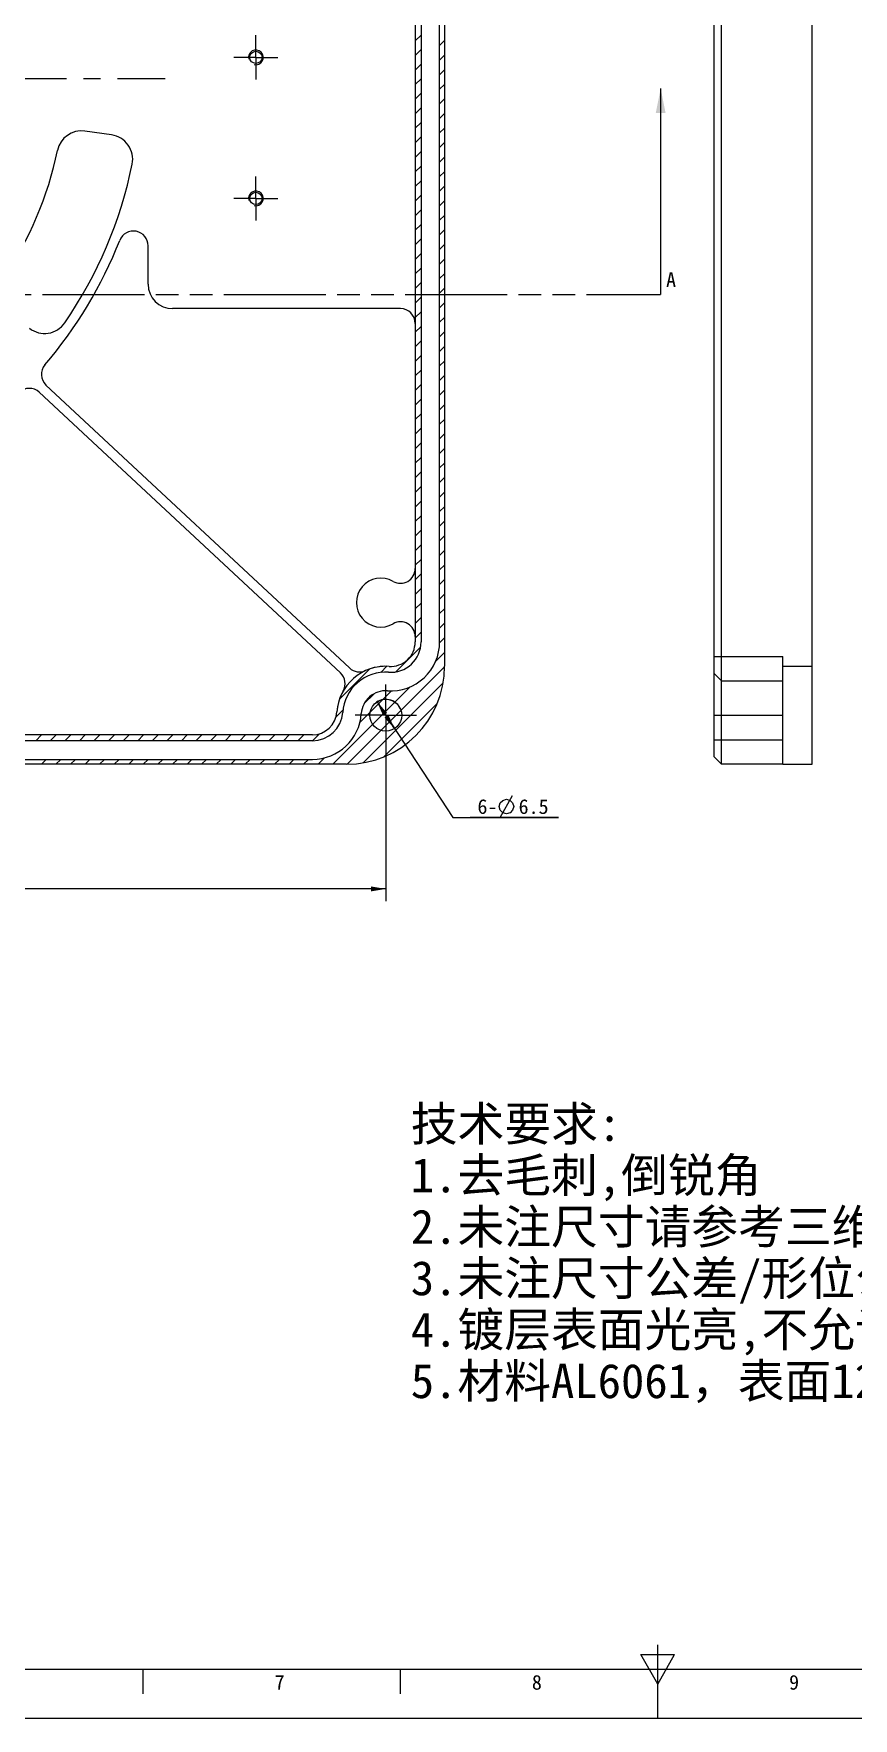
# Model space of a CAD drawing. Header units: millimetres. Extents: x 0 to 841, y 0 to 594.
# Drawn here: x 293.1 to 460.4, y 0 to 343.9 of the extents above; entities that cross this region are included whole.
import ezdxf
from ezdxf.enums import TextEntityAlignment as Align

# ---------------------------------------------------------------- set-up
doc = ezdxf.new("R2010")
doc.units = ezdxf.units.MM
doc.header["$LTSCALE"] = 46.255
doc.linetypes.add('CENTER', pattern=[0.6, 0.375, -0.075, 0.075, -0.075])
doc.linetypes.add('PHANTOM', pattern=[0.8, 0.45, -0.05, 0.1, -0.05, 0.1, -0.05])
doc.layers.get('0').update_dxf_attribs({"linetype": 'CONTINUOUS'})
for name, color, linetype in [('03_ALL_AXES', 7, 'CONTINUOUS'), ('09_ALL_ROUNDS', 7, 'CONTINUOUS'), ('10_ALL_CHAMFER', 7, 'CONTINUOUS'), ('11_ALL_COSMETICS', 7, 'CONTINUOUS'), ('20_ALL_FEATURES', 7, 'CONTINUOUS'), ('50_ALL_DETAILS', 7, 'CONTINUOUS'), ('51__DRAFT_DIMS', 7, 'CONTINUOUS')]:
    doc.layers.add(name, color=color, linetype=linetype)
doc.styles.get("Standard").update_dxf_attribs({"font": 'simfang.ttf'})
doc.styles.add('TEXTSTYLE_2', font='simfang.ttf')
doc.styles.add('TEXTSTYLE_6', font='simfang.ttf')
doc.dimstyles.new('DIMSTYLE_3', dxfattribs={"dimtxt": 3, "dimasz": 3, "dimexe": 2.5, "dimexo": 0.5, "dimtad": 1, "dimdsep": 46, "dimtxsty": 'Standard', "dimblk": '_FILLED', "dimblk1": '_FILLED', "dimblk2": '_FILLED', "dimcen": 0.09, "dimclrt": 3, "dimazin": 2, "dimtp": 0.2, "dimtm": 0.2, "dimtfac": 1, "dimtmove": 0, "dimatfit": 2, "dimldrblk": '_FILLED', "dimfxl": 0, "dimtolj": 1, "dimarcsym": 0})
doc.dimstyles.new('DIMSTYLE_4', dxfattribs={"dimtxt": 3, "dimasz": 3, "dimexe": 2.5, "dimexo": 0.5, "dimgap": 0.75, "dimtad": 1, "dimdsep": 46, "dimtxsty": 'Standard', "dimblk": '_FILLED', "dimblk1": '_FILLED', "dimblk2": '_FILLED', "dimcen": 0.09, "dimclrt": 3, "dimazin": 2, "dimtol": 1, "dimtp": 0.1, "dimtm": 0.1, "dimtfac": 1, "dimtofl": 0, "dimtmove": 0, "dimatfit": 3, "dimldrblk": '_FILLED', "dimfxl": 0, "dimtolj": 1, "dimarcsym": 0})
doc.dimstyles.new('DIMSTYLE_5', dxfattribs={"dimtxt": 3, "dimasz": 3, "dimexe": 2.5, "dimexo": 0.5, "dimgap": 0.75, "dimtad": 1, "dimdsep": 46, "dimtxsty": 'Standard', "dimblk": '_FILLED', "dimblk1": '_FILLED', "dimblk2": '_FILLED', "dimcen": 0.09, "dimclrt": 3, "dimazin": 2, "dimtp": 0.2, "dimtm": 0.2, "dimtfac": 1, "dimtofl": 0, "dimtmove": 0, "dimatfit": 3, "dimldrblk": '_FILLED', "dimfxl": 0, "dimtolj": 1, "dimarcsym": 0})
doc.dimstyles.get("Standard").update_dxf_attribs({"dimtxt": 3, "dimasz": 3, "dimexe": 2.5, "dimexo": 0.5, "dimtad": 1, "dimdsep": 46, "dimtxsty": 'Standard', "dimblk": '_FILLED', "dimblk1": '_FILLED', "dimblk2": '_FILLED', "dimcen": 0.09, "dimclrt": 3, "dimazin": 2, "dimtol": 1, "dimtp": 0.01, "dimtm": 0.01, "dimtfac": 1, "dimtofl": 0, "dimtmove": 0, "dimatfit": 3, "dimldrblk": '_FILLED', "dimfxl": 0, "dimtolj": 1, "dimarcsym": 0})

# ---------------------------------------------------------------- blocks, each defined once
blk = doc.blocks.new('_FILLED')
at = {"color": 0, "linetype": 'ByBlock'}
blk.add_solid([(0, 0), (-1, 0.167), (-1, -0.167)], dxfattribs=at)
blk = doc.blocks.new('XSEC_FILLED')
at = {"color": 0, "linetype": 'ByBlock'}
blk.add_solid([(0, 0), (-1, 0.2), (-1, -0.2)], dxfattribs=at)
blk = doc.blocks.new('*D6')
at = {"layer": '51__DRAFT_DIMS', "color": 4}
for p, q in [((363.22, 207.48), (365, 204.76)), ((366.78, 202.04), (365, 204.76)), ((365, 204.76), (378.71, 183.87)), ((378.71, 183.87), (400.22, 183.87)), ((400.22, 183.87), (382.21, 183.87))]:
    blk.add_line(p, q, dxfattribs=at)
at = {"layer": '51__DRAFT_DIMS', "color": 4, "xscale": 3, "yscale": 3, "zscale": 3}
for p, rotation in [((363.22, 207.48), 123.266244498), ((366.78, 202.04), 303.266244498)]:
    blk.add_blockref('_FILLED', p, dxfattribs=dict(at, rotation=rotation))
at = {"layer": '51__DRAFT_DIMS', "color": 3}
for s, p in [('6-', (383.71, 184.62)), ('6.5', (392.11, 184.62))]:
    blk.add_text(s, height=3, dxfattribs=at).set_placement(p)
blk = doc.blocks.new('*D7')
at = {"layer": '51__DRAFT_DIMS', "color": 4}
for p, q in [((365, 199.76), (365, 166.81)), ((89, 198.84), (89, 166.81)), ((89, 169.31), (227, 169.31)), ((365, 169.31), (227, 169.31))]:
    blk.add_line(p, q, dxfattribs=at)
at = {"layer": '51__DRAFT_DIMS', "color": 4, "xscale": 3, "yscale": 3, "zscale": 3, "rotation": 180}
blk.add_blockref('_FILLED', (89, 169.31), dxfattribs=at)
at = {"layer": '51__DRAFT_DIMS', "color": 4, "xscale": 3, "yscale": 3, "zscale": 3}
blk.add_blockref('_FILLED', (365, 169.31), dxfattribs=at)
at = {"layer": '51__DRAFT_DIMS', "color": 3}
for s, p in [('276', (222.47, 170.06)), ('0.1', (231.53, 170.06))]:
    blk.add_text(s, height=3, dxfattribs=at).set_placement(p, align=Align.CENTER)
blk = doc.blocks.new('*D14')
at = {"layer": '51__DRAFT_DIMS', "color": 4}
for p, q in [((264.8, 201.76), (264.8, 206.76)), ((264.8, 206.76), (264.8, 198.26)), ((246.59, 201.76), (267.3, 201.76)), ((264.8, 182.57), (264.8, 198.26)), ((264.8, 194.76), (264.8, 182.57))]:
    blk.add_line(p, q, dxfattribs=at)
at = {"layer": '51__DRAFT_DIMS', "color": 4, "xscale": 3, "yscale": 3, "zscale": 3}
for p, rotation in [((264.8, 201.76), 270), ((264.8, 194.76), 90)]:
    blk.add_blockref('_FILLED', p, dxfattribs=dict(at, rotation=rotation))
at = {"layer": '51__DRAFT_DIMS', "color": 3}
blk.add_text('7', height=3, rotation=90, dxfattribs=at).set_placement((264.05, 184.78), align=Align.RIGHT)

msp = doc.modelspace()

# ---------------------------------------------------------------- linework, layer by layer
at = {"color": 3}
msp.add_line((421.103, 293.662), (421.103, 290.662), dxfattribs=at)
at = {"color": 4, "linetype": 'PHANTOM'}
msp.add_line((35.894, 290.662), (418.103, 290.662), dxfattribs=at)
at = {"color": 3, "linetype": 'PHANTOM'}
msp.add_line((418.103, 290.662), (421.103, 290.662), dxfattribs=at)
at = {"color": 7}
for p, q in [((420.5, 0), (420.5, 15)), ((417.033, 13), (423.961, 13)), ((420.497, 7), (417.033, 13)), ((420.497, 7), (423.961, 13)), ((25, 10), (831, 10)), ((315.5, 5), (315.5, 10)), ((368, 5), (368, 10)), ((0, 0), (841, 0))]:
    msp.add_line(p, q, dxfattribs=at)
at = {"color": 4}
for centre in [(338.499, 339.062), (338.499, 310.262)]:
    msp.add_arc(centre, 1.5, 255, 195, dxfattribs=at)
at = {"layer": '03_ALL_AXES', "color": 7}
for p, q in [((372.199, 449.796), (372.199, 219.729)), ((375.999, 219.729), (375.999, 449.796)), ((350.032, 199.562), (256.455, 199.562)), ((256.455, 195.762), (350.032, 195.762))]:
    msp.add_line(p, q, dxfattribs=at)
at = {"layer": '03_ALL_AXES', "color": 1, "linetype": 'CENTER'}
for p, q in [((226.999, 334.762), (319.999, 334.762)), ((364.999, 204.762), (364.999, 211.012)), ((364.999, 204.762), (358.749, 204.762)), ((364.999, 204.762), (371.249, 204.762)), ((364.999, 204.762), (364.999, 198.512))]:
    msp.add_line(p, q, dxfattribs=at)
at = {"layer": '03_ALL_AXES', "color": 7}
for centre in [(338.499, 339.062), (338.499, 310.262)]:
    msp.add_circle(centre, 1.25, dxfattribs=at)
for centre, radius, start, end in [((365.999, 219.729), 10, 266.17745, 360), ((365.999, 219.729), 6.2, 266.17745, 360), ((364.999, 204.762), 8.8, 86.17745, 176.17745), ((364.999, 204.762), 5, 86.17745, 176.17745), ((350.032, 205.762), 6.2, 270, 356.17745), ((350.032, 205.762), 10, 270, 356.17745)]:
    msp.add_arc(centre, radius, start, end, dxfattribs=at)
at = {"layer": '09_ALL_ROUNDS', "color": 7}
for p, q in [((452.011, 194.762), (452.011, 474.762)), ((376.999, 454.762), (376.999, 214.762)), ((309.042, 323.232), (303.584, 323.999)), ((316.499, 292.762), (316.499, 300.605)), ((367.999, 287.762), (321.499, 287.762)), ((370.999, 284.762), (370.999, 234.691)), ((295.652, 272.147), (357.601, 214.415)), ((355.754, 213.402), (294.289, 270.684)), ((370.999, 220.834), (370.999, 219.729)), ((446.011, 194.762), (446.011, 216.762)), ((350.032, 200.762), (256.455, 200.762)), ((356.999, 194.762), (96.999, 194.762)), ((446.011, 194.762), (452.011, 194.762))]:
    msp.add_line(p, q, dxfattribs=at)
at = {"layer": '09_ALL_ROUNDS', "color": 4}
msp.add_line((446.011, 214.762), (452.011, 214.762), dxfattribs=at)
at = {"layer": '09_ALL_ROUNDS', "color": 7}
for centre, radius, start, end in [((302.889, 319.048), 5, 82, 168.30093), ((226.999, 334.762), 72.5, 325.69907, 348.30093), ((308.346, 318.281), 5, 348.54636, 82), ((226.999, 334.762), 88, 325.45364, 348.54636), ((313.499, 300.605), 3, 0, 158.45158), ((226.999, 334.762), 90, 319.48241, 338.45158), ((321.499, 292.762), 5, 180, 270), ((367.999, 284.762), 3, 0, 90), ((295.363, 287.695), 5, 232, 325.45364), ((297.698, 274.342), 3, 139.48241, 227.01731), ((292.244, 268.49), 3, 47.01731, 134.55221), ((367.999, 234.691), 3, 240, 360), ((363.999, 227.762), 5, 60, 300), ((367.999, 220.834), 3, 0, 120), ((365.999, 219.729), 5, 266.17745, 360), ((353.709, 211.207), 3, 330.28049, 47.01731), ((356.999, 214.762), 20, 270, 360), ((359.646, 216.609), 3, 227.01731, 294.31394), ((364.999, 204.762), 10, 86.17745, 114.31394), ((364.999, 204.762), 10, 150.28049, 176.17745), ((350.032, 205.762), 5, 270, 356.17745)]:
    msp.add_arc(centre, radius, start, end, dxfattribs=at)
at = {"layer": '10_ALL_CHAMFER', "color": 7}
for p, q in [((433.511, 194.762), (433.511, 474.762)), ((432.011, 196.262), (432.011, 473.262)), ((432.011, 213.262), (433.511, 211.762)), ((433.511, 211.762), (446.011, 211.762)), ((432.011, 196.262), (433.511, 194.762)), ((446.011, 194.762), (433.511, 194.762))]:
    msp.add_line(p, q, dxfattribs=at)
at = {"layer": '10_ALL_CHAMFER', "color": 4}
for p, q in [((432.011, 216.762), (446.011, 216.762)), ((432.011, 204.762), (446.011, 204.762)), ((432.011, 199.762), (446.011, 199.762))]:
    msp.add_line(p, q, dxfattribs=at)
at = {"layer": '11_ALL_COSMETICS', "color": 7}
for p, q in [((376.999, 454.762), (376.999, 214.762)), ((370.999, 449.796), (370.999, 219.729)), ((372.199, 449.796), (372.199, 219.729)), ((375.999, 219.729), (375.999, 449.796)), ((350.032, 200.762), (256.455, 200.762)), ((350.032, 199.562), (256.455, 199.562)), ((356.999, 194.762), (96.999, 194.762)), ((256.455, 195.762), (350.032, 195.762))]:
    msp.add_line(p, q, dxfattribs=at)
at = {"layer": '11_ALL_COSMETICS', "color": 4}
for p, q in [((370.999, 342.42), (372.199, 343.62)), ((370.999, 339.446), (372.199, 340.646)), ((375.999, 341.473), (376.999, 342.473)), ((370.999, 336.473), (372.199, 337.673)), ((375.999, 338.499), (376.999, 339.499)), ((370.999, 333.499), (372.199, 334.699)), ((375.999, 335.526), (376.999, 336.526)), ((370.999, 330.526), (372.199, 331.726)), ((375.999, 332.553), (376.999, 333.553)), ((375.999, 329.579), (376.999, 330.579)), ((370.999, 327.553), (372.199, 328.753)), ((375.999, 326.606), (376.999, 327.606)), ((370.999, 324.579), (372.199, 325.779)), ((375.999, 323.632), (376.999, 324.632)), ((370.999, 321.606), (372.199, 322.806)), ((370.999, 318.632), (372.199, 319.832)), ((375.999, 320.659), (376.999, 321.659)), ((370.999, 315.659), (372.199, 316.859)), ((375.999, 317.686), (376.999, 318.686)), ((370.999, 312.686), (372.199, 313.886)), ((375.999, 314.712), (376.999, 315.712)), ((370.999, 309.712), (372.199, 310.912)), ((375.999, 311.739), (376.999, 312.739)), ((375.999, 308.766), (376.999, 309.766)), ((370.999, 306.739), (372.199, 307.939)), ((375.999, 305.792), (376.999, 306.792)), ((370.999, 303.766), (372.199, 304.966)), ((375.999, 302.819), (376.999, 303.819)), ((370.999, 300.792), (372.199, 301.992)), ((375.999, 299.845), (376.999, 300.845)), ((370.999, 297.819), (372.199, 299.019)), ((370.999, 294.845), (372.199, 296.045)), ((375.999, 296.872), (376.999, 297.872)), ((370.999, 291.872), (372.199, 293.072)), ((375.999, 293.899), (376.999, 294.899)), ((370.999, 288.899), (372.199, 290.099)), ((375.999, 290.925), (376.999, 291.925)), ((375.999, 287.952), (376.999, 288.952)), ((370.999, 285.925), (372.199, 287.125)), ((375.999, 284.978), (376.999, 285.978)), ((370.999, 282.952), (372.199, 284.152)), ((375.999, 282.005), (376.999, 283.005)), ((370.999, 279.978), (372.199, 281.178)), ((375.999, 279.032), (376.999, 280.032)), ((370.999, 277.005), (372.199, 278.205)), ((370.999, 274.032), (372.199, 275.232)), ((375.999, 276.058), (376.999, 277.058)), ((370.999, 271.058), (372.199, 272.258)), ((375.999, 273.085), (376.999, 274.085)), ((370.999, 268.085), (372.199, 269.285)), ((375.999, 270.112), (376.999, 271.112)), ((370.999, 265.112), (372.199, 266.312)), ((375.999, 267.138), (376.999, 268.138)), ((375.999, 264.165), (376.999, 265.165)), ((370.999, 262.138), (372.199, 263.338)), ((375.999, 261.191), (376.999, 262.191)), ((370.999, 259.165), (372.199, 260.365)), ((375.999, 258.218), (376.999, 259.218)), ((370.999, 256.191), (372.199, 257.391)), ((375.999, 255.245), (376.999, 256.245)), ((370.999, 253.218), (372.199, 254.418)), ((370.999, 250.245), (372.199, 251.445)), ((375.999, 252.271), (376.999, 253.271)), ((370.999, 247.271), (372.199, 248.471)), ((375.999, 249.298), (376.999, 250.298)), ((370.999, 244.298), (372.199, 245.498)), ((375.999, 246.324), (376.999, 247.324)), ((375.999, 243.351), (376.999, 244.351)), ((370.999, 241.324), (372.199, 242.524)), ((375.999, 240.378), (376.999, 241.378)), ((370.999, 238.351), (372.199, 239.551)), ((375.999, 237.404), (376.999, 238.404)), ((370.999, 235.378), (372.199, 236.578)), ((375.999, 234.431), (376.999, 235.431)), ((370.999, 232.404), (372.199, 233.604)), ((370.999, 229.431), (372.199, 230.631)), ((375.999, 231.458), (376.999, 232.458)), ((370.999, 226.458), (372.199, 227.658)), ((375.999, 228.484), (376.999, 229.484)), ((370.999, 223.484), (372.199, 224.684)), ((375.999, 225.511), (376.999, 226.511)), ((375.999, 222.537), (376.999, 223.537)), ((370.999, 220.511), (372.199, 221.711)), ((375.997, 219.563), (376.999, 220.564)), ((367.086, 213.625), (372.102, 218.641)), ((375.184, 215.776), (376.999, 217.591)), ((355.549, 208.035), (361.726, 214.212)), ((357.144, 194.763), (376.998, 214.617)), ((363.992, 213.505), (365.247, 214.759)), ((354.17, 194.762), (369.951, 210.543)), ((360.41, 195.056), (376.705, 211.351)), ((359.72, 203.286), (366.165, 209.73)), ((360.599, 207.138), (362.623, 209.162)), ((364.585, 196.257), (375.504, 207.176)), ((354.824, 204.337), (356.256, 205.769)), ((293.556, 199.562), (294.756, 200.762)), ((296.529, 199.562), (297.729, 200.762)), ((299.503, 199.562), (300.703, 200.762)), ((302.476, 199.562), (303.676, 200.762)), ((305.449, 199.562), (306.649, 200.762)), ((308.423, 199.562), (309.623, 200.762)), ((311.396, 199.562), (312.596, 200.762)), ((314.37, 199.562), (315.57, 200.762)), ((317.343, 199.562), (318.543, 200.762)), ((320.316, 199.562), (321.516, 200.762)), ((323.29, 199.562), (324.49, 200.762)), ((326.263, 199.562), (327.463, 200.762)), ((329.236, 199.562), (330.436, 200.762)), ((332.21, 199.562), (333.41, 200.762)), ((335.183, 199.562), (336.383, 200.762)), ((338.157, 199.562), (339.357, 200.762)), ((341.13, 199.562), (342.33, 200.762)), ((344.103, 199.562), (345.303, 200.762)), ((347.077, 199.562), (348.277, 200.762)), ((350.05, 199.562), (351.458, 200.97)), ((351.197, 194.762), (352.508, 196.074)), ((294.703, 194.762), (295.703, 195.762)), ((297.676, 194.762), (298.676, 195.762)), ((300.649, 194.762), (301.649, 195.762)), ((303.623, 194.762), (304.623, 195.762)), ((306.596, 194.762), (307.596, 195.762)), ((309.57, 194.762), (310.57, 195.762)), ((312.543, 194.762), (313.543, 195.762)), ((315.516, 194.762), (316.516, 195.762)), ((318.49, 194.762), (319.49, 195.762)), ((321.463, 194.762), (322.463, 195.762)), ((324.436, 194.762), (325.436, 195.762)), ((327.41, 194.762), (328.41, 195.762)), ((330.383, 194.762), (331.383, 195.762)), ((333.357, 194.762), (334.357, 195.762)), ((336.33, 194.762), (337.33, 195.762)), ((339.303, 194.762), (340.303, 195.762)), ((342.277, 194.762), (343.277, 195.762)), ((345.25, 194.762), (346.25, 195.762)), ((348.224, 194.762), (349.224, 195.762))]:
    msp.add_line(p, q, dxfattribs=at)
at = {"layer": '11_ALL_COSMETICS', "color": 7}
for centre, radius, start, end in [((365.999, 219.729), 10, 266.17745, 360), ((365.999, 219.729), 6.2, 266.17745, 360), ((365.999, 219.729), 5, 266.17745, 360), ((364.999, 204.762), 10, 86.17745, 176.17745), ((364.999, 204.762), 8.8, 86.17745, 176.17745), ((356.999, 214.762), 20, 270, 360), ((364.999, 204.762), 5, 86.17745, 176.17745), ((350.032, 205.762), 5, 270, 356.17745), ((350.032, 205.762), 6.2, 270, 356.17745), ((350.032, 205.762), 10, 270, 356.17745)]:
    msp.add_arc(centre, radius, start, end, dxfattribs=at)
at = {"layer": '20_ALL_FEATURES', "color": 1, "linetype": 'CENTER'}
for p, q in [((338.499, 339.062), (338.499, 343.562)), ((338.499, 339.062), (333.999, 339.062)), ((338.499, 339.062), (342.999, 339.062)), ((338.499, 339.062), (338.499, 334.562)), ((338.499, 310.262), (338.499, 314.762)), ((338.499, 310.262), (333.999, 310.262)), ((338.499, 310.262), (342.999, 310.262)), ((338.499, 310.262), (338.499, 305.762))]:
    msp.add_line(p, q, dxfattribs=at)
at = {"layer": '20_ALL_FEATURES', "color": 7}
msp.add_circle((364.999, 204.762), 3.25, dxfattribs=at)
at = {"layer": '51__DRAFT_DIMS', "color": 3}
msp.add_line((388.364, 183.865), (390.864, 188.365), dxfattribs=at)
msp.add_lwpolyline([(388.114, 186.115), (388.364, 186.865), (388.864, 187.365), (389.614, 187.615), (390.364, 187.365), (390.864, 186.865), (391.114, 186.115), (390.864, 185.365), (390.364, 184.865), (389.614, 184.615), (388.864, 184.865), (388.364, 185.365), (388.114, 186.115)], dxfattribs=at)
at = {"layer": '51__DRAFT_DIMS', "color": 4}
msp.add_arc((364.999, 204.762), 3.25, 23.73587, 132.01241, dxfattribs=at)

# ---------------------------------------------------------------- texts
at = {"color": 7}
msp.add_text('A', height=3, dxfattribs=at).set_placement((422.204, 292.162))
at = {"color": 3, "style": 'TEXTSTYLE_2'}
for s, p in [('7', (342.319, 5.847)), ('8', (394.819, 5.847)), ('9', (447.319, 5.847))]:
    msp.add_text(s, height=3, dxfattribs=at).set_placement(p)
at = {"layer": '50_ALL_DETAILS', "color": 3, "style": 'TEXTSTYLE_6'}
for s, p in [('技术要求:', (370.104, 117.864)), ('1.去毛刺,倒锐角', (370.104, 107.364)), ('2.未注尺寸请参考三维模型', (370.104, 96.864)), ('3.未注尺寸公差/形位公差参照公差表', (370.104, 86.364)), ('4.镀层表面光亮,不允许出现起皮、针孔、发黑等缺陷', (370.104, 75.864)), ('5.材料AL6061，表面120号砂，黑色阳极氧化', (370.104, 65.364))]:
    msp.add_text(s, height=7, dxfattribs=at).set_placement(p)

# ---------------------------------------------------------------- dimensions: what is measured, and where the dimension line sits
at = {"layer": '51__DRAFT_DIMS', "color": 4}
dim = msp.add_linear_dim(base=(264.803, 194.762), p1=(246.087, 201.762), p2=(356.999, 194.762), angle=270, dimstyle='DIMSTYLE_5', dxfattribs=at)
dim.commit()
dim.dimension.update_dxf_attribs({"geometry": '*D14', "text_midpoint": (264.803, 183.658), "dimtype": 160})
dim = msp.add_diameter_dim_2p(p1=(366.781, 202.045), p2=(363.216, 207.48), text='6-%%c<>', dimstyle='DIMSTYLE_3', override={"dimtih": 1, "dimtoh": 1, "dimpost": '<>'}, dxfattribs=at)
dim.commit()
dim.dimension.update_dxf_attribs({"geometry": '*D6', "text_midpoint": (391.216, 186.115), "dimtype": 163})
dim = msp.add_linear_dim(base=(364.999, 169.307), p1=(88.999, 199.343), p2=(364.999, 200.255), dimstyle='DIMSTYLE_4', dxfattribs=at)
dim.commit()
dim.dimension.update_dxf_attribs({"geometry": '*D7', "text_midpoint": (226.999, 169.307), "dimtype": 160})

# ---------------------------------------------------------------- leaders
at = {"color": 7}
msp.add_leader([(421.103, 332.712), (421.103, 293.662)], dimstyle='Standard', override={"dimasz": 5, "dimtad": 0, "dimldrblk": 'XSEC_FILLED'}, dxfattribs=at)

doc.saveas('drawing.dxf')
